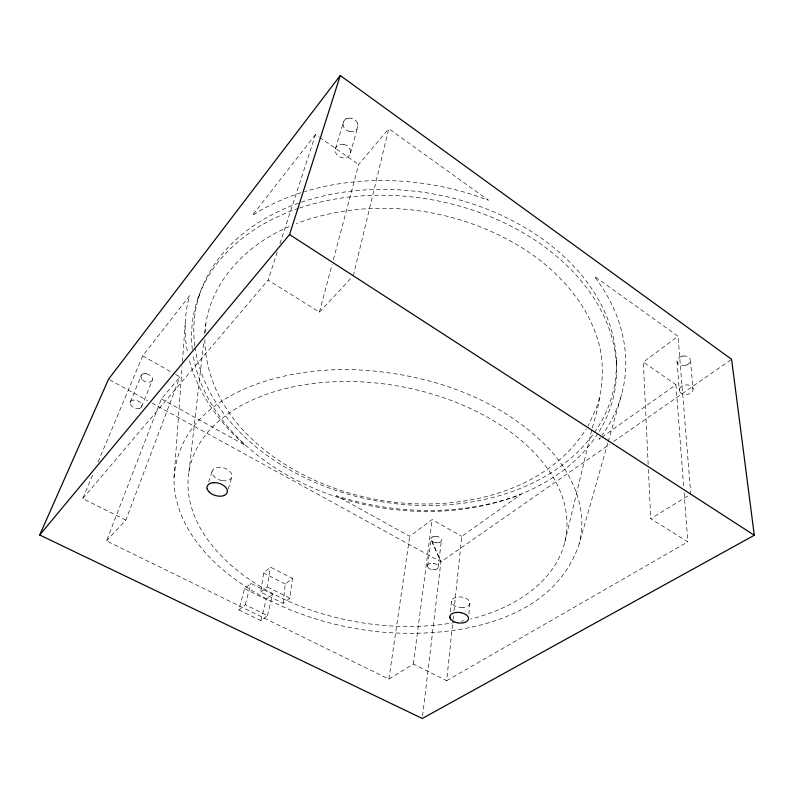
<?xml version="1.0" encoding="UTF-8"?>
<svg xmlns="http://www.w3.org/2000/svg" width="794" height="794" viewBox="0 0 794 794"><rect width="100%" height="100%" fill="white"/><g stroke="black" fill="none" stroke-linecap="round" stroke-linejoin="round"><path stroke-width="0.6" stroke-dasharray="3.97 2.98" d="M204.763 339.703C207.155 432.641 304.688 490.017 387.561 501.322C458.992 511.445 544.962 493.531 586.24 429.028M607.867 442.903L579.163 543.93C552.396 624.114 450.456 638.882 377.428 631.696C321.888 625.394 266.486 606.08 223.183 569.973C196.088 547.066 173.201 514.343 174.055 477.512L182.084 366.649M182.441 361.717L185.21 323.525M174.055 477.512C180.853 392.464 284.401 367.007 354.958 369.736C425.882 372.882 499.505 396.772 549.418 449.206C572.613 474.078 588.354 509.768 579.163 543.93M468.907 614.149L469.869 602.318A9.29 5.3 6.7 0 0 459.795 596.88L458.535 596.919A9.29 5.3 6.7 0 0 451.429 601.505L451.568 602.259M204.912 332.944C207.651 283.597 246.686 243.698 290.743 226.022M175.653 374.51L179.91 376.912L161.4 398.906L106.485 540.913L388.862 679.069L413.376 664.052L446.665 680.716L452.927 620.759M453.056 619.538L453.443 615.866M453.96 610.973L461.761 536.327L521.251 494.225L515.842 496.29A221.873 162.889 10 0 1 348.358 499.376L336.428 495.754L409.714 536.297L432.144 519.574L461.761 536.327M283.2 603.351L285.245 583.967L292.5 578.419L270.407 567.134L263.628 573.02L260.76 592.155L283.2 603.351L289.8 598.21L292.5 578.419M450.357 611.837L451.508 601.147M188.922 472.093L203.889 340.993M204.733 333.649L205.854 323.843M422.597 716.019L440.898 561.904L431.321 540.089A5.181 3.166 7.5 0 1 431.162 539.205M438.209 567.124L441.454 540.208M427.658 565.834L431.112 538.967M413.376 664.052L432.144 519.574M388.862 679.069L409.714 536.297M260.76 592.155L267.25 586.885L270.407 567.134M592.205 427.976C601.435 398.002 607.499 364.952 596.056 334.641C584.543 301.67 560.326 274.506 532.198 254.477C464.599 207.849 373.686 194.56 296.41 223.571M564.812 542.213L591.917 429.177M353.29 275.766L388.772 128.717L488.37 200.207L472.579 194.649A221.873 162.889 10 0 0 304.559 191.622M267.439 615.598L272.65 594.259L250.894 583.372L244.572 588.642L238.895 609.921L260.928 620.66L267.439 615.598L245.286 604.73L238.895 609.921M260.928 620.66L266.208 599.401L272.65 594.259M245.286 604.73L250.894 583.372M277.265 251.926L268.094 280.103L319.446 312.121L332.1 264.501M333.361 259.737L358.67 164.487L388.772 128.717M350.392 153.252L357.717 126.971M608.204 441.712L621.702 394.171M335.554 148.528L343.345 122.345M599.42 397.913L596.502 407.689L588.046 426.18M228.265 488.925L231.858 477.055M208.643 482.097L212.167 471.11M279.945 243.708L315.506 134.523L318.523 136.618M106.485 540.913L125.839 520.13L179.91 376.912M197.835 298.752L200.098 292.956M141.64 406.657L152.24 380.266A6.084 3.98 21.6 0 0 152.369 378.272M130.276 402.022L141.173 375.671A5.955 3.901 21.6 0 1 142.106 374.609M125.839 520.13L82.765 498.563L92.829 474.584M98.099 462.029L142.662 355.841L189.667 295.656L188.208 300.837A221.873 162.889 10 0 0 187.662 352.883M315.506 134.523L252.214 215.571L257.901 211.899A221.873 162.889 10 0 1 303.457 191.959M600.264 437.544L598.944 439.231L600.949 437.822M82.765 498.563L268.094 280.103M319.446 312.121L352.457 276.659M648.172 464.45L643.368 362.104L677.997 336.289L594.378 276.272L602.11 287.289A221.873 162.889 10 0 1 602.239 435.003M601.941 437.107L675.952 384.733L643.368 362.104M151.991 403.074L440.898 561.904L609.613 444.303M613.683 441.464L730.569 360M446.665 680.716L687.832 541.845L650.723 518.7L690.79 494.166L677.997 336.289M462.833 607.589L461.572 607.609A9.29 5.3 6.7 0 1 451.518 602.259M433.067 563.303L433.802 563.412M349.678 131.457L350.71 131.586A7.523 6.55 23.7 0 0 352.754 131.447A7.682 6.689 23.7 0 0 355.404 130.325A7.523 6.55 23.7 0 0 357.231 128.251A7.712 6.719 23.7 0 0 357.886 125.115M437.147 536.486L436.422 536.387A5.181 3.166 7.5 0 0 435.023 536.397M289.8 598.21L267.25 586.885M285.245 583.967L263.628 573.02M244.572 588.642L266.208 599.401M109.632 379.79L147.644 400.692M161.4 398.906L245.296 445.325L236.652 437.434A221.873 162.889 10 0 1 188.903 358.441M142.662 355.841L174.591 373.905M319.525 137.312L358.67 164.487M349.678 148.577L350.114 149.49A7.821 6.67 22.2 0 1 350.551 151.386A7.92 6.759 22.3 0 1 350.144 154.086A7.751 6.62 22.2 0 1 348.03 156.636A7.92 6.759 22.3 0 1 346.74 157.341A7.95 6.789 22.3 0 1 345.281 157.778A7.821 6.67 22.2 0 1 343.197 157.897L342.135 157.758A7.821 6.67 22.2 0 1 336.18 153.639A7.93 6.769 22.2 0 1 335.753 152.736A7.771 6.63 22.2 0 1 335.296 150.85A7.93 6.769 22.2 0 1 335.713 148.012M431.738 540.734L440.898 561.904M357.469 123.239L357.052 122.336A7.523 6.55 23.7 0 0 351.305 118.296M679.515 391.293L679.336 390.648A6.888 4.764 -5.7 0 1 679.406 389.318M690.443 360.188L693.063 389.12A6.888 4.764 -5.7 0 1 692.983 390.122A7.047 4.873 -5.7 0 1 692.596 391.114A7.017 4.853 -5.7 0 1 691.663 392.325A6.888 4.764 -5.7 0 1 688.19 394.161A7.047 4.873 -5.7 0 1 686.76 394.439A6.888 4.764 -5.7 0 1 679.565 391.293M677.034 361.449L679.287 390.32M675.952 384.733L683.753 487.834M684.12 492.746L687.832 541.845M648.41 469.383L650.723 518.7M616.343 360.129L616.481 366.362M301.392 202.202A212.792 156.081 10 0 1 601.376 304.946A212.792 156.081 10 0 1 456.58 504.031A212.792 156.081 10 0 1 195.135 348.298M194.798 345.906A212.792 156.081 10 0 1 300.281 202.579M343.703 144.369A7.821 6.67 22.2 0 1 349.697 148.557M679.773 388.326A6.888 4.764 -5.7 0 1 682.86 385.695A7.017 4.853 -5.7 0 1 684.15 385.229A7.047 4.873 -5.7 0 1 685.569 384.961A6.888 4.764 -5.7 0 1 687.515 384.941L688.428 385.05A6.888 4.764 -5.7 0 1 692.844 388.137M349.717 131.437A7.523 6.55 23.7 0 1 344.001 127.417M343.157 124.668A7.523 6.55 23.7 0 0 343.425 126.067A7.702 6.709 23.7 0 0 343.931 127.397M348.238 118.296A7.523 6.55 23.7 0 1 349.757 118.147A7.712 6.719 23.7 0 1 351.335 118.227M357.459 123.278A7.523 6.55 23.7 0 1 357.876 125.134M221.844 480.559A10.282 6.382 16.4 0 1 212.455 474.326L212.127 473.383A10.282 6.382 16.4 0 1 218.082 467.329L219.412 467.269A10.282 6.382 16.4 0 1 222.201 467.527A10.332 6.412 16.4 0 1 231.63 473.829L231.937 474.802A10.332 6.412 16.4 0 1 231.223 478.256A10.282 6.382 16.4 0 1 228.821 480.042A10.332 6.412 16.4 0 1 225.893 480.767L224.603 480.817A10.332 6.412 16.4 0 1 221.804 480.569M469.939 603.063A9.29 5.3 6.7 0 1 462.813 607.599M346.77 118.673A7.712 6.719 23.7 0 1 348.189 118.237M343.068 124.589A7.702 6.709 23.7 0 1 343.494 121.829M345.549 119.259A7.702 6.709 23.7 0 1 346.809 118.534M152.24 380.266A5.955 3.901 21.6 0 1 151.356 381.348A6.084 3.98 21.6 0 1 149.212 382.162A5.955 3.901 21.6 0 1 147.734 382.182L146.91 382.083A5.955 3.901 21.6 0 1 142.126 379.393M141.153 377.646A5.955 3.901 21.6 0 0 141.699 378.827A6.094 3.99 21.6 0 0 142.066 379.383M144.22 373.795A5.955 3.901 21.6 0 1 145.352 373.746M146.543 373.875A5.955 3.901 21.6 0 1 151.376 376.584L151.803 377.14A5.955 3.901 21.6 0 1 152.339 378.331M439.489 542.352A5.181 3.166 7.5 0 0 440.868 541.448A5.28 3.236 7.5 0 0 441.355 540.645A5.31 3.245 7.5 0 0 441.464 539.989A5.181 3.166 7.5 0 0 441.345 539.325A5.31 3.245 7.5 0 0 440.998 538.62A5.181 3.166 7.5 0 0 437.166 536.516M436.521 542.788A5.181 3.166 7.5 0 0 437.583 542.778A5.28 3.236 7.5 0 0 439.459 542.381M435.449 542.659A5.181 3.166 7.5 0 1 431.976 540.952M431.738 537.756A5.181 3.166 7.5 0 1 432.829 536.952M683.138 356.089A6.709 4.754 -6.5 0 1 684.994 356.049L685.917 356.149A6.709 4.754 -6.5 0 1 690.194 359.225M686.979 364.803A6.709 4.754 -6.5 0 0 689.083 363.374A6.838 4.843 -6.5 0 0 689.986 362.183A6.868 4.863 -6.5 0 0 690.363 361.191A6.709 4.754 -6.5 0 0 690.403 359.851A6.848 4.853 -6.5 0 0 690.224 359.206M681.768 356.347A6.709 4.754 -6.5 0 0 680.498 356.814A6.709 4.754 -6.5 0 0 678.364 358.263A6.709 4.754 -6.5 0 0 677.5 359.454A6.868 4.863 -6.5 0 0 677.093 360.446A6.709 4.754 -6.5 0 0 677.113 361.776L677.252 362.421A6.709 4.754 -6.5 0 0 681.58 365.439A6.848 4.853 -6.5 0 0 682.909 365.597A6.709 4.754 -6.5 0 0 684.309 365.538A6.868 4.873 -6.5 0 0 685.679 365.27M436.422 542.828A5.28 3.236 7.5 0 1 435.34 542.689M430.953 539.156A5.28 3.236 7.5 0 1 431.539 537.687M432.661 536.863A5.28 3.236 7.5 0 1 433.852 536.456M141.918 374.46A6.084 3.98 21.6 0 1 144.071 373.637M145.242 373.577A6.084 3.98 21.6 0 1 146.433 373.716M299.556 208.008A214.003 156.071 10 0 1 546.729 248.433A214.003 156.071 10 0 1 598.468 432.581M597.822 433.613A214.003 156.071 10 0 1 371.384 506.006A214.003 156.071 10 0 1 192.972 354.104M192.327 349.31A214.003 156.071 10 0 1 298.435 208.385M141.074 377.597A6.094 3.99 21.6 0 1 141.163 375.622M433.971 536.516A5.31 3.245 7.5 0 1 434.993 536.367M681.857 356.258A6.868 4.863 -6.5 0 1 683.237 355.98M343.504 121.909A7.523 6.55 23.7 0 1 345.509 119.388M455.458 622.397A191.275 119.735 10 0 1 188.456 475.556A191.275 119.735 10 0 1 478.643 412.503A191.275 119.735 10 0 1 470.753 619.072M463.765 620.729A191.275 119.735 10 0 1 461.413 621.236M139.635 408.295A6.104 3.881 21.1 0 0 141.858 405.605A6.253 3.98 21.1 0 0 141.729 404.712A6.104 3.881 21.1 0 0 141.163 403.551L140.717 402.955A6.104 3.881 21.1 0 0 133.372 400.166M130.137 403.114A6.104 3.881 21.1 0 1 132.33 400.394M139.615 408.305A6.253 3.98 21.1 0 1 138.583 408.533A6.104 3.881 21.1 0 1 137.054 408.543L136.221 408.434A6.104 3.881 21.1 0 1 130.276 403.987A6.253 3.98 21.1 0 1 130.067 403.104M132.171 400.196A6.253 3.98 21.1 0 1 133.213 399.958M433.723 563.333A5.419 3.216 7.6 0 1 438.169 566.43A5.419 3.216 7.6 0 1 435.241 569.556M432.69 569.675A5.419 3.216 7.6 0 0 434.179 569.705A5.419 3.216 7.6 0 0 435.291 569.506M427.936 567.382A5.419 3.216 7.6 0 0 431.946 569.566A5.419 3.216 7.6 0 0 432.76 569.626M427.668 566.936A5.419 3.216 7.6 0 1 427.44 566.033M427.549 565.358A5.419 3.216 7.6 0 1 432.968 563.224M427.648 566.053A5.419 3.216 7.6 0 1 427.748 565.397M343.772 144.389A7.92 6.759 22.2 0 0 342.174 144.24A7.751 6.62 22.2 0 0 340.576 144.458A7.92 6.759 22.2 0 0 337.768 145.55A7.771 6.63 22.2 0 0 335.713 148.121M679.207 389.209A7.047 4.873 -5.7 0 1 679.575 388.226M692.854 388.087A7.017 4.853 -5.7 0 1 693.073 389.07M686.919 364.843A6.838 4.843 -6.5 0 1 685.629 365.309"/><path stroke-width="1.19" d="M39.7 534.997L289.572 234.548L340.259 75.529L731.582 359.295L754.3 535.265L422.309 718.471L39.7 534.997L108.55 379.195L340.259 75.529M213.209 482.752L214.549 482.683M458.247 612.392L456.957 612.412A9.399 5.26 6.8 0 0 449.781 616.948M289.572 234.548L754.3 535.265M207.214 488.757L207.542 489.7A10.451 6.372 16.2 0 0 208.762 491.546M449.91 617.692L449.821 616.948M224.126 495.456A10.461 6.382 16.2 0 1 221.169 496.161L219.869 496.2A10.461 6.382 16.2 0 1 208.673 491.536M207.115 488.727A10.461 6.382 16.2 0 1 207.145 486.464A10.451 6.372 16.2 0 1 208.137 484.916A10.421 6.352 16.2 0 1 210.241 483.477M210.172 483.427A10.461 6.382 16.2 0 1 213.139 482.702M214.499 482.633A10.461 6.382 16.2 0 1 226.955 489.263L227.263 490.235A10.461 6.382 16.2 0 1 226.26 494.027A10.421 6.352 16.2 0 1 224.136 495.446M457.443 622.774A9.399 5.26 6.8 0 0 460.014 623.052L461.324 623.022A9.399 5.26 6.8 0 0 465.78 621.98A9.32 5.221 6.8 0 0 467.001 621.216A9.399 5.26 6.8 0 0 468.49 618.546L468.42 617.811A9.399 5.26 6.8 0 0 467.735 616.323A9.32 5.221 6.8 0 0 460.897 612.72M450.575 619.151A9.399 5.26 6.8 0 1 449.87 617.692M458.227 612.373A9.399 5.26 6.8 0 1 460.838 612.65M457.513 622.764A9.32 5.221 6.8 0 1 450.724 619.171"/></g></svg>
